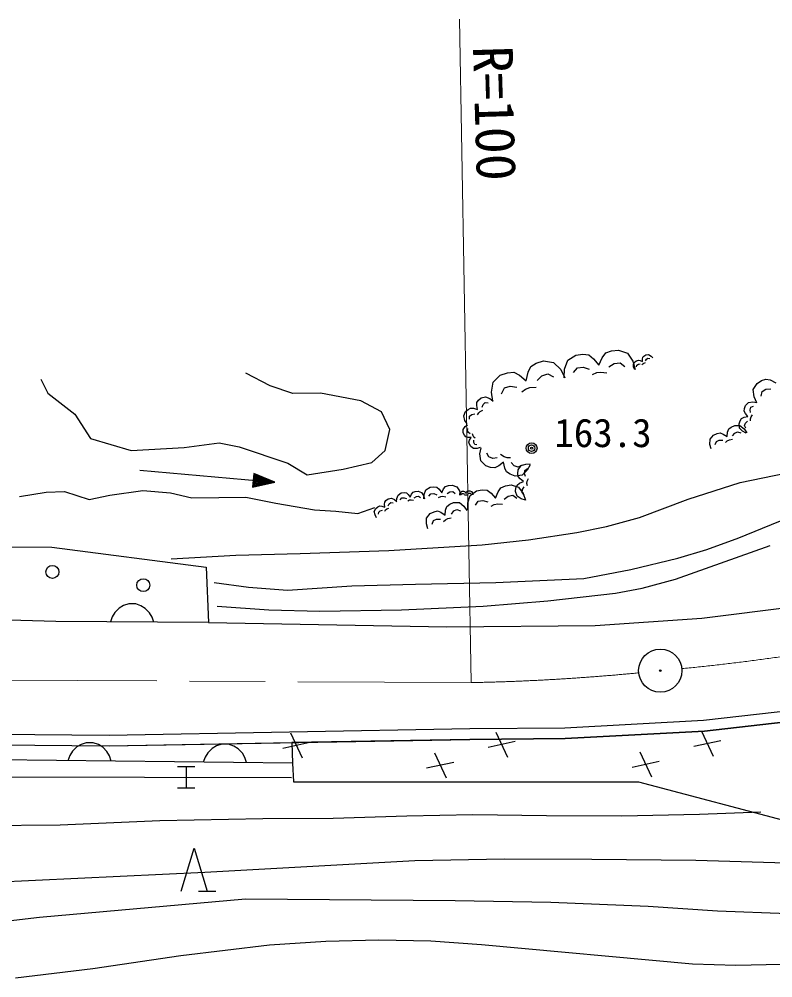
# Model space of a CAD drawing. Units: millimetres, scale not verified. Extents: x 40000 to 680000, y 20000 to 380000.
# Drawn here: x 239327 to 274110, y 254095 to 298334 of the extents above; entities that cross this region are included whole.
import ezdxf
from ezdxf.enums import TextEntityAlignment as Align

# ---------------------------------------------------------------- set-up
doc = ezdxf.new("R2010")
doc.units = ezdxf.units.MM
doc.header["$LTSCALE"] = 1000
doc.linetypes.add('CHAIN', pattern=[18.5, 12, -1.5, 3.5, -1.5])
for name, color, linetype, lineweight in [('S-BGD', 7, 'Continuous', 25), ('S-BMK', 2, 'CHAIN', 13), ('S-BMK-SRVR', 3, 'Continuous', 25), ('S-STR-HTXT', 7, 'Continuous', 13)]:
    doc.layers.add(name, color=color, linetype=linetype, lineweight=lineweight)
doc.styles.add('ＭＳ ゴシック', font='')
doc.styles.get('ＭＳ ゴシック').set_extended_font_data('MS Gothic')

msp = doc.modelspace()

# ---------------------------------------------------------------- linework, layer by layer
at = {"layer": 'S-BGD'}
for p, q in [((264651, 282593), (265021, 282835)), ((265021, 282835), (265348, 282874)), ((265348, 282874), (265618, 282839)), ((265618, 282839), (265838, 282667)), ((266074, 282363), (266231, 282713)), ((266231, 282713), (266405, 282932)), ((266405, 282932), (266659, 283028)), ((266659, 283028), (266987, 283067)), ((266987, 283067), (267403, 282917)), ((267403, 282917), (267646, 282549)), ((268088, 282647), (268106, 282730)), ((268106, 282730), (268162, 282789)), ((268162, 282789), (268247, 282843)), ((268247, 282843), (268380, 282857)), ((268276, 282649), (268344, 282692)), ((268344, 282692), (268427, 282674)), ((268380, 282857), (268495, 282789)), ((268495, 282789), (268577, 282699)), ((262814, 282038), (262948, 282302)), ((262948, 282302), (263191, 282456)), ((263191, 282456), (263524, 282565)), ((263524, 282565), (263988, 282498)), ((263988, 282498), (264319, 282166)), ((264501, 282178), (264651, 282593)), ((264917, 282029), (265091, 282248)), ((265091, 282248), (265353, 282278)), ((265353, 282278), (265630, 282179)), ((265838, 282667), (266074, 282363)), ((266548, 282287), (266794, 282448)), ((266794, 282448), (267057, 282479)), ((267057, 282479), (267276, 282307)), ((267646, 282549), (267758, 282165)), ((267673, 282406), (267741, 282521)), ((267687, 282273), (267673, 282406)), ((267735, 282162), (267687, 282273)), ((267741, 282521), (267826, 282575)), ((267820, 282287), (267838, 282370)), ((267826, 282575), (267904, 282601)), ((267838, 282370), (267906, 282413)), ((267904, 282601), (267987, 282583)), ((267906, 282413), (267995, 282422)), ((267987, 282583), (268091, 282531)), ((268071, 282377), (268111, 282426)), ((268091, 282531), (268088, 282647)), ((268111, 282426), (268162, 282458)), ((268162, 282458), (268240, 282484)), ((268230, 282573), (268276, 282649)), ((250915, 281416), (249794, 282002)), ((261197, 281580), (261530, 281910)), ((261530, 281910), (261862, 282019)), ((261862, 282019), (262150, 282040)), ((262150, 282040), (262415, 281907)), ((262415, 281907), (262724, 281642)), ((262724, 281642), (262814, 282038)), ((263233, 281662), (263455, 281882)), ((263455, 281882), (263721, 281969)), ((263721, 281969), (263986, 281836)), ((264319, 282166), (264517, 281790)), ((264482, 281779), (264501, 282178)), ((265792, 281933), (265981, 282022)), ((265981, 282022), (266178, 282045)), ((266178, 282045), (266448, 282010)), ((240320, 281723), (240656, 281081)), ((251952, 281053), (250915, 281416)), ((261129, 281118), (261197, 281580)), ((261727, 281314), (261993, 281402)), ((261993, 281402), (262303, 281356)), ((273209, 281239), (273380, 281527)), ((273380, 281527), (273590, 281661)), ((273590, 281661), (273786, 281727)), ((273786, 281727), (273993, 281683)), ((273993, 281683), (274254, 281554)), ((240656, 281081), (241890, 280104)), ((253241, 281081), (251952, 281053)), ((255091, 280718), (253241, 281081)), ((261194, 280699), (261129, 281118)), ((261593, 281050), (261727, 281314)), ((262523, 281135), (262701, 281267)), ((262701, 281267), (262900, 281333)), ((262900, 281333), (263188, 281354)), ((273246, 280907), (273209, 281239)), ((273579, 280943), (273624, 281150)), ((273624, 281150), (273792, 281258)), ((273792, 281258), (274014, 281282)), ((256044, 280215), (255091, 280718)), ((260444, 280507), (260452, 280642)), ((260477, 280324), (260444, 280507)), ((260452, 280642), (260527, 280750)), ((260527, 280750), (260647, 280855)), ((260647, 280855), (260854, 280910)), ((260688, 280424), (260741, 280556)), ((260741, 280556), (260837, 280640)), ((260837, 280640), (260973, 280632)), ((260854, 280910), (261053, 280830)), ((261053, 280830), (261204, 280708)), ((272798, 280370), (272848, 280511)), ((272848, 280511), (272992, 280651)), ((272992, 280651), (273192, 280676)), ((273103, 280423), (273217, 280478)), ((273192, 280676), (273372, 280645)), ((273366, 280629), (273246, 280907)), ((241890, 280104), (242618, 278987)), ((256437, 279406), (256044, 280215)), ((259847, 280024), (259927, 280223)), ((259927, 280223), (260047, 280328)), ((260047, 280328), (260164, 280389)), ((260118, 280008), (260214, 280092)), ((260164, 280389), (260300, 280380)), ((260214, 280092), (260352, 280128)), ((260300, 280380), (260477, 280324)), ((260484, 280075), (260535, 280162)), ((260535, 280162), (260607, 280225)), ((260607, 280225), (260724, 280286)), ((272787, 280248), (272798, 280370)), ((272842, 280133), (272787, 280248)), ((272954, 280000), (272842, 280133)), ((273063, 280310), (273103, 280423)), ((273080, 280177), (273063, 280310)), ((273106, 279978), (273174, 280081)), ((259902, 279818), (259847, 280024)), ((260005, 279653), (259902, 279818)), ((259908, 279531), (260022, 279621)), ((260109, 279873), (260118, 280008)), ((272551, 279665), (272600, 279806)), ((272576, 279466), (272551, 279665)), ((272600, 279806), (272668, 279909)), ((272668, 279909), (272783, 279964)), ((272783, 279964), (272954, 280000)), ((272805, 279576), (272845, 279689)), ((272845, 279689), (272941, 279782)), ((273074, 279799), (273076, 279894)), ((273076, 279894), (273106, 279978)), ((256212, 278428), (256437, 279406)), ((259816, 279399), (259908, 279531)), ((259822, 279239), (259816, 279399)), ((259880, 279134), (259822, 279239)), ((260012, 279343), (260040, 279440)), ((260058, 279259), (260012, 279343)), ((260146, 279198), (260058, 279259)), ((260278, 279107), (260253, 279202)), ((271371, 279142), (271534, 279216)), ((271534, 279216), (271680, 279243)), ((271680, 279243), (271823, 279190)), ((271823, 279190), (271996, 279072)), ((271996, 279072), (272020, 279279)), ((272020, 279279), (272073, 279422)), ((272073, 279422), (272189, 279514)), ((272189, 279514), (272353, 279588)), ((272255, 279111), (272356, 279235)), ((272353, 279588), (272594, 279580)), ((272356, 279235), (272487, 279295)), ((272487, 279295), (272630, 279242)), ((272716, 279323), (272576, 279466)), ((272594, 279580), (272782, 279429)), ((272876, 279235), (272716, 279323)), ((272782, 279429), (272904, 279248)), ((272861, 279462), (272805, 279576)), ((242618, 278987), (244496, 278428)), ((246935, 278568), (248560, 278791)), ((248560, 278791), (249485, 278596)), ((259947, 279062), (259880, 279134)), ((260045, 279034), (259947, 279062)), ((260185, 279028), (260045, 279034)), ((260085, 278811), (260114, 278908)), ((260111, 278715), (260085, 278811)), ((260168, 278610), (260111, 278715)), ((260114, 278908), (260185, 279028)), ((260313, 279044), (260278, 279107)), ((260312, 278798), (260307, 278905)), ((260358, 278714), (260312, 278798)), ((260369, 278992), (260313, 279044)), ((260455, 278685), (260358, 278714)), ((271210, 278714), (271219, 278955)), ((271267, 278504), (271210, 278714)), ((271219, 278955), (271371, 279142)), ((271452, 278706), (271505, 278848)), ((271505, 278848), (271636, 278908)), ((271636, 278908), (271797, 278902)), ((271922, 278801), (272005, 278879)), ((272005, 278879), (272104, 278923)), ((272104, 278923), (272250, 278950)), ((244496, 278428), (246935, 278568)), ((249485, 278596), (251728, 277842)), ((255596, 277870), (256212, 278428)), ((260301, 278519), (260168, 278610)), ((260462, 278525), (260301, 278519)), ((260599, 278573), (260462, 278525)), ((260592, 278272), (260642, 278558)), ((260634, 277954), (260592, 278272)), ((261000, 278130), (260912, 278313)), ((251728, 277842), (252625, 277312)), ((254278, 277563), (255596, 277870)), ((260858, 277724), (260634, 277954)), ((261182, 278067), (261000, 278130)), ((261394, 278095), (261182, 278067)), ((261680, 277894), (261465, 277716)), ((261714, 278136), (261548, 278244)), ((261737, 277621), (261680, 277894)), ((261850, 278089), (261714, 278136)), ((262001, 278087), (261850, 278089)), ((262179, 277721), (262029, 277875)), ((244892, 277515), (251119, 276970)), ((252625, 277312), (254278, 277563)), ((261085, 277645), (260858, 277724)), ((261282, 277628), (261085, 277645)), ((261465, 277716), (261282, 277628)), ((261826, 277439), (261737, 277621)), ((261991, 277331), (261826, 277439)), ((262360, 277658), (262179, 277721)), ((262343, 277374), (262364, 277542)), ((262543, 277747), (262360, 277658)), ((262364, 277542), (262491, 277731)), ((262491, 277731), (262707, 277806)), ((262768, 277517), (262537, 277293)), ((262651, 277369), (262668, 277504)), ((262668, 277504), (262782, 277592)), ((262707, 277806), (262913, 277814)), ((262908, 277772), (262768, 277517)), ((250151, 277374), (250095, 276739)), ((250095, 276739), (251119, 276970)), ((250186, 277311), (250141, 276795)), ((250141, 276795), (251000, 276980)), ((251119, 276970), (250151, 277374)), ((251000, 276980), (250186, 277311)), ((250221, 277248), (250186, 276851)), ((250186, 276851), (250880, 276990)), ((250880, 276990), (250221, 277248)), ((250255, 277185), (250231, 276907)), ((250231, 276907), (250761, 277001)), ((250761, 277001), (250255, 277185)), ((250290, 277122), (250276, 276963)), ((250276, 276963), (250641, 277011)), ((250641, 277011), (250290, 277122)), ((250324, 277059), (250321, 277019)), ((250321, 277019), (250482, 277025)), ((250482, 277025), (250324, 277059)), ((262218, 277252), (261991, 277331)), ((262537, 277293), (262218, 277252)), ((262359, 277236), (262343, 277374)), ((262448, 277122), (262359, 277236)), ((262422, 276921), (262603, 277000)), ((262603, 277000), (262448, 277122)), ((262701, 277226), (262651, 277369)), ((262763, 276911), (262776, 277012)), ((262776, 277012), (262827, 277142)), ((239339, 276306), (240572, 276502)), ((240572, 276502), (241413, 276530)), ((241413, 276530), (242562, 276167)), ((243515, 276362), (245029, 276586)), ((245029, 276586), (246318, 276474)), ((257437, 276418), (257506, 276504)), ((257506, 276504), (257606, 276541)), ((257606, 276541), (257735, 276556)), ((257735, 276556), (257899, 276496)), ((257899, 276496), (257994, 276350)), ((258019, 276400), (258100, 276613)), ((258100, 276613), (258293, 276734)), ((258293, 276734), (258462, 276751)), ((258462, 276751), (258601, 276731)), ((258601, 276731), (258712, 276641)), ((258712, 276641), (258831, 276483)), ((258831, 276483), (258915, 276661)), ((258915, 276661), (259006, 276773)), ((259006, 276773), (259138, 276820)), ((259075, 276439), (259203, 276520)), ((259138, 276820), (259307, 276837)), ((259203, 276520), (259338, 276534)), ((259307, 276837), (259521, 276757)), ((259338, 276534), (259450, 276443)), ((259521, 276757), (259643, 276565)), ((259643, 276565), (259697, 276366)), ((259668, 276434), (259701, 276508)), ((259701, 276508), (259771, 276547)), ((259771, 276547), (259831, 276550)), ((259831, 276550), (259880, 276540)), ((259880, 276540), (259917, 276506)), ((259917, 276506), (259956, 276448)), ((259956, 276448), (259989, 276509)), ((259989, 276509), (260023, 276547)), ((260023, 276547), (260071, 276561)), ((260071, 276561), (260131, 276564)), ((260131, 276564), (260204, 276532)), ((260143, 276354), (260435, 276567)), ((260204, 276532), (260244, 276462)), ((260435, 276567), (260701, 276613)), ((260701, 276613), (260923, 276596)), ((260923, 276596), (261110, 276464)), ((261315, 276226), (261430, 276518)), ((261430, 276518), (261562, 276705)), ((261562, 276705), (261766, 276794)), ((261766, 276794), (262032, 276839)), ((262032, 276839), (262378, 276735)), ((262235, 276535), (262257, 276703)), ((262310, 276320), (262235, 276535)), ((262257, 276703), (262308, 276833)), ((262308, 276833), (262422, 276921)), ((262378, 276735), (262593, 276444)), ((262539, 276496), (262556, 276630)), ((262627, 276382), (262539, 276496)), ((262556, 276630), (262641, 276756)), ((262784, 276806), (262763, 276911)), ((242562, 276167), (243515, 276362)), ((246318, 276474), (247299, 276251)), ((247299, 276251), (249794, 276279)), ((249794, 276279), (251167, 275999)), ((256196, 276051), (256257, 276129)), ((256257, 276129), (256351, 276203)), ((256351, 276203), (256509, 276235)), ((256509, 276235), (256654, 276167)), ((256654, 276167), (256762, 276069)), ((256745, 276055), (256754, 276212)), ((256754, 276212), (256814, 276375)), ((256814, 276375), (256960, 276470)), ((256917, 276152), (256986, 276238)), ((256960, 276470), (257089, 276484)), ((256986, 276238), (257089, 276250)), ((257089, 276484), (257196, 276470)), ((257089, 276250), (257198, 276210)), ((257196, 276470), (257282, 276401)), ((257262, 276112), (257336, 276147)), ((257282, 276401), (257374, 276281)), ((257336, 276147), (257414, 276155)), ((257374, 276281), (257437, 276418)), ((257414, 276155), (257520, 276141)), ((257560, 276250), (257658, 276313)), ((257658, 276313), (257761, 276324)), ((257761, 276324), (257847, 276255)), ((257994, 276350), (258037, 276198)), ((258006, 276195), (258019, 276400)), ((258233, 276320), (258324, 276431)), ((258324, 276431), (258459, 276445)), ((258459, 276445), (258601, 276391)), ((258683, 276263), (258781, 276307)), ((258781, 276307), (258882, 276318)), ((258882, 276318), (259021, 276298)), ((259660, 276362), (259668, 276434)), ((259742, 276402), (259776, 276440)), ((259776, 276440), (259824, 276442)), ((259824, 276442), (259873, 276420)), ((259900, 276374), (259935, 276387)), ((259935, 276387), (259971, 276389)), ((259971, 276389), (260019, 276379)), ((260038, 276009), (260143, 276354)), ((260041, 276428), (260088, 276454)), ((260088, 276454), (260136, 276457)), ((260136, 276457), (260174, 276423)), ((260244, 276462), (260259, 276391)), ((260385, 275904), (260517, 276090)), ((260517, 276090), (260730, 276126)), ((260730, 276126), (260961, 276057)), ((261110, 276464), (261315, 276226)), ((261706, 276184), (261901, 276326)), ((261901, 276326), (262114, 276362)), ((262114, 276362), (262301, 276230)), ((262500, 276194), (262310, 276320)), ((262698, 276134), (262500, 276194)), ((262593, 276444), (262701, 276135)), ((251167, 275999), (252961, 275692)), ((252961, 275692), (253942, 275636)), ((253942, 275636), (254951, 275525)), ((254951, 275525), (255736, 275804)), ((255717, 275614), (255786, 275759)), ((255750, 275457), (255717, 275614)), ((255786, 275759), (255880, 275833)), ((255880, 275833), (255970, 275873)), ((255919, 275590), (255995, 275649)), ((255970, 275873), (256071, 275861)), ((255995, 275649), (256100, 275671)), ((256071, 275861), (256202, 275812)), ((256184, 275950), (256196, 276051)), ((256202, 275812), (256184, 275950)), ((256197, 275625), (256239, 275688)), ((256239, 275688), (256295, 275733)), ((256295, 275733), (256385, 275773)), ((256364, 275878), (256409, 275974)), ((256409, 275974), (256485, 276034)), ((256485, 276034), (256586, 276022)), ((258473, 275606), (258634, 275638)), ((258634, 275638), (258794, 275581)), ((258988, 275451), (259011, 275683)), ((259011, 275683), (259068, 275842)), ((259068, 275842), (259196, 275946)), ((259196, 275946), (259377, 276031)), ((259275, 275498), (259386, 275638)), ((259377, 276031), (259645, 276025)), ((259386, 275638), (259530, 275706)), ((259530, 275706), (259690, 275649)), ((259645, 276025), (259856, 275859)), ((259856, 275859), (259994, 275660)), ((260040, 275681), (260038, 276009)), ((261104, 275863), (261255, 275943)), ((261255, 275943), (261414, 275970)), ((261414, 275970), (261636, 275953)), ((255820, 275329), (255750, 275457)), ((255907, 275489), (255919, 275590)), ((258120, 275044), (258126, 275311)), ((258126, 275311), (258292, 275521)), ((258292, 275521), (258473, 275606)), ((258388, 275037), (258445, 275197)), ((258445, 275197), (258590, 275265)), ((258590, 275265), (258769, 275260)), ((258794, 275581), (258988, 275451)), ((258909, 275150), (259001, 275237)), ((259001, 275237), (259109, 275288)), ((259109, 275288), (259271, 275320)), ((258186, 274810), (258120, 275044)), ((233307, 274015), (240828, 273966)), ((240828, 273966), (247962, 273048)), ((247962, 273048), (248059, 270486)), ((244146, 271270), (243945, 271152)), ((244386, 271348), (244146, 271270)), ((244706, 271346), (244386, 271348)), ((244946, 271264), (244706, 271346)), ((245145, 271144), (244946, 271264)), ((270836, 270698), (276310, 271380)), ((241022, 270534), (232919, 270776)), ((243622, 270756), (243541, 270517)), ((243744, 270954), (243622, 270756)), ((243945, 271152), (243744, 270954)), ((245343, 270943), (245145, 271144)), ((245462, 270743), (245343, 270943)), ((245540, 270503), (245462, 270743)), ((248059, 270486), (241022, 270534)), ((248059, 270486), (259066, 270289)), ((259066, 270289), (265909, 270358)), ((265909, 270358), (270836, 270698)), ((270910, 265980), (276886, 266666)), ((264504, 265638), (270910, 265980)), ((270952, 265484), (276964, 266173)), ((276964, 266173), (270952, 265484)), ((220702, 265509), (243481, 265295)), ((243481, 265295), (260119, 265595)), ((260119, 265595), (264504, 265638)), ((261330, 265437), (261871, 264281)), ((264520, 265140), (270952, 265484)), ((270952, 265484), (264520, 265140)), ((270815, 265477), (271356, 264321)), ((220697, 265011), (243483, 264797)), ((220697, 265011), (243483, 264797)), ((243483, 264797), (260124, 265097)), ((251844, 265397), (252386, 264241)), ((260124, 265097), (251911, 264949)), ((260124, 265097), (264520, 265140)), ((264520, 265140), (260124, 265097)), ((262226, 264995), (260975, 264723)), ((271711, 265035), (270460, 264763)), ((241781, 264551), (241659, 264354)), ((241983, 264748), (241781, 264551)), ((242184, 264866), (241983, 264748)), ((242425, 264943), (242184, 264866)), ((242745, 264939), (242425, 264943)), ((242984, 264857), (242745, 264939)), ((243183, 264735), (242984, 264857)), ((243380, 264534), (243183, 264735)), ((243483, 264797), (251911, 264949)), ((248232, 264680), (248029, 264483)), ((248433, 264798), (248232, 264680)), ((248674, 264875), (248433, 264798)), ((248994, 264871), (248674, 264875)), ((249233, 264789), (248994, 264871)), ((249431, 264667), (249233, 264789)), ((249629, 264466), (249431, 264667)), ((252740, 264955), (251490, 264683)), ((251911, 264949), (251949, 264002)), ((251911, 264949), (251949, 264002)), ((251949, 264002), (220705, 264343)), ((241659, 264354), (241576, 264115)), ((243498, 264334), (243380, 264534)), ((243576, 264094), (243498, 264334)), ((247907, 264285), (247825, 264047)), ((248029, 264483), (247907, 264285)), ((249747, 264265), (249629, 264466)), ((249824, 264025), (249747, 264265)), ((258488, 264480), (259029, 263324)), ((267973, 264520), (268515, 263364)), ((246642, 263846), (247441, 263844)), ((247041, 263845), (247039, 262849)), ((251949, 264002), (251985, 263134)), ((259384, 264039), (258133, 263766)), ((268869, 264078), (267619, 263806)), ((213065, 263420), (251894, 263337)), ((247439, 262848), (246639, 262850)), ((251985, 263134), (267911, 263134)), ((267911, 263134), (277269, 260673)), ((246800, 258087), (247400, 260079)), ((247400, 260079), (247999, 258087)), ((247599, 258087), (248399, 258087))]:
    msp.add_line(p, q, dxfattribs=at)
for points in [[(246338, 273425), (249333, 273601), (252301, 273669), (256393, 273817), (260697, 274077), (262838, 274305), (265058, 274646), (266434, 274918), (267962, 275334), (270207, 276179), (272605, 276959), (274702, 277384)], [(248322, 272334), (249915, 272119), (251708, 271992), (254678, 272188), (257622, 272266), (261319, 272335), (265394, 272519), (267556, 272940), (269724, 273467), (271067, 273857), (272539, 274396), (274387, 275158), (276168, 275774), (277722, 276159), (279203, 276425), (281853, 276765)], [(248459, 271244), (250853, 271074), (253206, 271009), (256976, 271076), (260742, 271250), (263732, 271487), (266845, 271840), (268078, 272078), (269622, 272493), (273984, 274038)], [(192525, 263239), (195718, 263026), (199005, 262911), (202605, 262891), (206056, 262767), (215718, 262228), (225321, 261638), (229516, 261275), (234016, 260998), (237613, 261130), (241213, 261158), (245826, 261354), (250576, 261451), (253821, 261460), (257219, 261572), (260271, 261631), (263671, 261592), (267135, 261568), (270733, 261647), (273555, 261750)], [(279533, 259552), (277338, 259410), (275251, 259378), (270558, 259513), (265759, 259549), (261730, 259576), (257587, 259500), (247898, 258959), (238114, 258487)], [(237103, 256528), (240270, 256896), (249768, 257740), (259451, 257661), (263869, 257582), (268358, 257396), (271551, 257183), (274804, 257071), (278005, 257082), (281019, 257199), (283667, 257627)], [(239153, 254095), (242726, 254530), (246795, 255126), (250879, 255621), (253474, 255791), (255921, 255848), (258321, 255796), (260669, 255639), (270404, 254741), (272401, 254684), (274514, 254729), (277106, 254927), (279865, 255245), (281847, 255525), (283761, 255895), (285733, 256397)]]:
    msp.add_lwpolyline(points, dxfattribs=at)
for centre, major_axis in [((262978, 278538), (250, 0)), ((262978, 278538), (150, 0)), ((262978, 278538), (50, 0)), ((240859, 272829), (300, 0)), ((245056, 272216), (300, 0))]:
    msp.add_ellipse(centre, major_axis=major_axis, ratio=0.99612, dxfattribs=at)
at = {"layer": 'S-BMK'}
msp.add_line((196684, 268061), (260187, 267718), dxfattribs=at)
for centre, start_param, end_param in [((260186, 367486), 4.809825, 5.249471), ((258220, 367295), 4.732066, 4.809583)]:
    msp.add_ellipse(centre, major_axis=(99984, 0), ratio=0.99612, start_param=start_param, end_param=end_param, dxfattribs=at)
at = {"layer": 'S-BMK-SRVR'}
for major_axis in [(1000, 0), (40, 0)]:
    msp.add_ellipse((268917, 268270), major_axis=major_axis, ratio=0.99612, dxfattribs=at)
at = {"layer": 'S-STR-HTXT'}
msp.add_line((260187, 267718), (259646, 298334), dxfattribs=at)

# ---------------------------------------------------------------- texts
at = {"layer": 'S-STR-HTXT', "style": 'ＭＳ ゴシック'}
msp.add_text('R=100', height=1833, rotation=271.707, dxfattribs=at).set_placement((259720, 297065), align=Align.BOTTOM_LEFT)
msp.add_text('163.3', height=1320, dxfattribs=at).set_placement((264027, 278190), align=Align.BOTTOM_LEFT)

doc.saveas('drawing.dxf')
